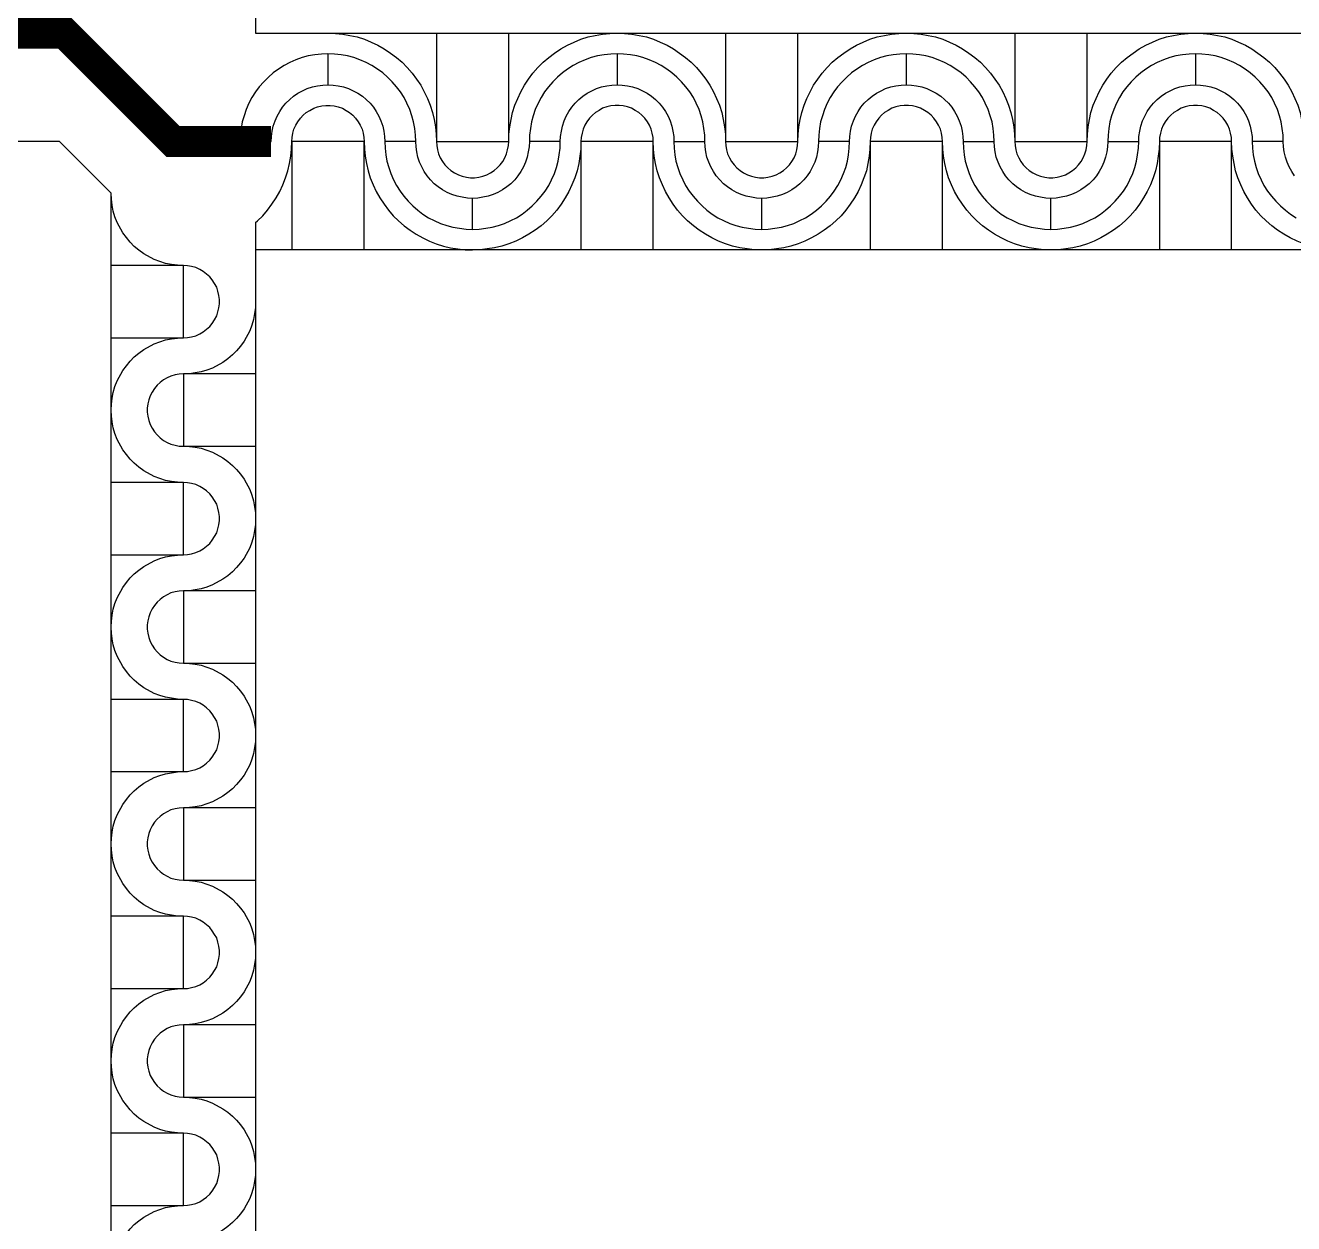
# Model space of a CAD drawing. Extents: x 190.8 to 267.1, y 124 to 174.8.
# Drawn here: x 224.322 to 225.55, y 136.233 to 137.393 of the extents above; entities that cross this region are included whole.
import ezdxf

# ---------------------------------------------------------------- set-up
doc = ezdxf.new("R2010")
doc.units = 0
doc.header["$MEASUREMENT"] = 0

msp = doc.modelspace()

# ---------------------------------------------------------------- linework, layer by layer
for p, q in [((224.5446, 139.4023), (224.5446, 137.3856)), ((224.5446, 137.3856), (226.6713, 137.3856)), ((224.5446, 137.2023), (224.5446, 135.1856))]:
    msp.add_line(p, q)
at = {"const_width": 0.03}
msp.add_lwpolyline([(224.2286, 137.3856), (224.3596, 137.3856), (224.4646, 137.2806), (224.5596, 137.2806)], dxfattribs=at)
for points in [[(224.6146, 137.3856), (224.6219, 137.3853), (224.6289, 137.3846), (224.6359, 137.3833), (224.6429, 137.3818), (224.6499, 137.3796), (224.6564, 137.3768), (224.6629, 137.3738), (224.6691, 137.3703), (224.6751, 137.3663), (224.6809, 137.3621), (224.6864, 137.3573), (224.6914, 137.3523), (224.6961, 137.3468), (224.7004, 137.3411), (224.7044, 137.3351), (224.7079, 137.3288), (224.7109, 137.3223), (224.7136, 137.3158), (224.7159, 137.3088), (224.7174, 137.3018), (224.7186, 137.2948), (224.7194, 137.2878), (224.7196, 137.2806)], [(224.7196, 137.3856), (224.7196, 137.2806), (224.7896, 137.2806), (224.7896, 137.3856)], [(224.7896, 137.2806), (224.7899, 137.2878), (224.7906, 137.2948), (224.7919, 137.3018), (224.7934, 137.3088), (224.7956, 137.3158), (224.7984, 137.3223), (224.8014, 137.3288), (224.8049, 137.3351), (224.8089, 137.3411), (224.8131, 137.3468), (224.8179, 137.3523), (224.8229, 137.3573), (224.8284, 137.3621), (224.8341, 137.3663), (224.8401, 137.3703), (224.8464, 137.3738), (224.8529, 137.3768), (224.8594, 137.3796), (224.8664, 137.3818), (224.8734, 137.3833), (224.8804, 137.3846), (224.8874, 137.3853), (224.8946, 137.3856)], [(224.8946, 137.3856), (224.9019, 137.3853), (224.9089, 137.3846), (224.9159, 137.3833), (224.9229, 137.3818), (224.9299, 137.3796), (224.9364, 137.3768), (224.9429, 137.3738), (224.9491, 137.3703), (224.9551, 137.3663), (224.9609, 137.3621), (224.9664, 137.3573), (224.9714, 137.3523), (224.9761, 137.3468), (224.9804, 137.3411), (224.9844, 137.3351), (224.9879, 137.3288), (224.9909, 137.3223), (224.9936, 137.3158), (224.9959, 137.3088), (224.9974, 137.3018), (224.9986, 137.2948), (224.9994, 137.2878), (224.9996, 137.2806)], [(224.9996, 137.3856), (224.9996, 137.2806), (225.0696, 137.2806), (225.0696, 137.3856)], [(225.0696, 137.2806), (225.0699, 137.2878), (225.0706, 137.2948), (225.0719, 137.3018), (225.0734, 137.3088), (225.0756, 137.3158), (225.0784, 137.3223), (225.0814, 137.3288), (225.0849, 137.3351), (225.0889, 137.3411), (225.0931, 137.3468), (225.0979, 137.3523), (225.1029, 137.3573), (225.1084, 137.3621), (225.1141, 137.3663), (225.1201, 137.3703), (225.1264, 137.3738), (225.1329, 137.3768), (225.1394, 137.3796), (225.1464, 137.3818), (225.1534, 137.3833), (225.1604, 137.3846), (225.1674, 137.3853), (225.1746, 137.3856)], [(225.1746, 137.3856), (225.1819, 137.3853), (225.1889, 137.3846), (225.1959, 137.3833), (225.2029, 137.3818), (225.2099, 137.3796), (225.2164, 137.3768), (225.2229, 137.3738), (225.2291, 137.3703), (225.2351, 137.3663), (225.2409, 137.3621), (225.2464, 137.3573), (225.2514, 137.3523), (225.2561, 137.3468), (225.2604, 137.3411), (225.2644, 137.3351), (225.2679, 137.3288), (225.2709, 137.3223), (225.2736, 137.3158), (225.2759, 137.3088), (225.2774, 137.3018), (225.2786, 137.2948), (225.2794, 137.2878), (225.2796, 137.2806)], [(225.2796, 137.3856), (225.2796, 137.2806), (225.3496, 137.2806), (225.3496, 137.3856)], [(225.3496, 137.2806), (225.3499, 137.2878), (225.3506, 137.2948), (225.3519, 137.3018), (225.3534, 137.3088), (225.3556, 137.3158), (225.3584, 137.3223), (225.3614, 137.3288), (225.3649, 137.3351), (225.3689, 137.3411), (225.3731, 137.3468), (225.3779, 137.3523), (225.3829, 137.3573), (225.3884, 137.3621), (225.3941, 137.3663), (225.4001, 137.3703), (225.4064, 137.3738), (225.4129, 137.3768), (225.4194, 137.3796), (225.4264, 137.3818), (225.4334, 137.3833), (225.4404, 137.3846), (225.4474, 137.3853), (225.4546, 137.3856)], [(225.4546, 137.3856), (225.4619, 137.3853), (225.4689, 137.3846), (225.4759, 137.3833), (225.4829, 137.3818), (225.4899, 137.3796), (225.4964, 137.3768), (225.5029, 137.3738), (225.5091, 137.3703), (225.5151, 137.3663), (225.5209, 137.3621), (225.5264, 137.3573), (225.5314, 137.3523), (225.5361, 137.3468), (225.5404, 137.3411), (225.5444, 137.3351), (225.5479, 137.3288), (225.5509, 137.3223), (225.5536, 137.3158), (225.5559, 137.3088), (225.5574, 137.3018), (225.5586, 137.2948), (225.5594, 137.2878), (225.5596, 137.2806)], [(224.6146, 137.3656), (224.6084, 137.3653), (224.6019, 137.3646), (224.5956, 137.3636), (224.5896, 137.3618), (224.5836, 137.3598), (224.5776, 137.3571), (224.5721, 137.3543), (224.5666, 137.3508), (224.5616, 137.3471), (224.5569, 137.3428), (224.5524, 137.3383), (224.5481, 137.3336), (224.5444, 137.3286), (224.5409, 137.3231), (224.5381, 137.3176), (224.5354, 137.3116), (224.5334, 137.3056), (224.5316, 137.2996), (224.5306, 137.2933), (224.5299, 137.2868), (224.5296, 137.2806), (224.5596, 137.2806), (224.5599, 137.2856), (224.5606, 137.2906), (224.5616, 137.2956), (224.5634, 137.3006), (224.5654, 137.3051), (224.5679, 137.3096), (224.5706, 137.3138), (224.5739, 137.3176), (224.5776, 137.3213), (224.5814, 137.3246), (224.5856, 137.3273), (224.5901, 137.3298), (224.5946, 137.3318), (224.5996, 137.3336), (224.6046, 137.3346), (224.6096, 137.3353), (224.6146, 137.3356)], [(224.6996, 137.2806), (224.6994, 137.2868), (224.6986, 137.2933), (224.6976, 137.2996), (224.6959, 137.3056), (224.6939, 137.3116), (224.6911, 137.3176), (224.6884, 137.3231), (224.6849, 137.3286), (224.6811, 137.3336), (224.6769, 137.3383), (224.6724, 137.3428), (224.6676, 137.3471), (224.6626, 137.3508), (224.6571, 137.3543), (224.6516, 137.3571), (224.6456, 137.3598), (224.6396, 137.3618), (224.6336, 137.3636), (224.6274, 137.3646), (224.6209, 137.3653), (224.6146, 137.3656), (224.6146, 137.3356), (224.6196, 137.3353), (224.6246, 137.3346), (224.6296, 137.3336), (224.6346, 137.3318), (224.6391, 137.3298), (224.6436, 137.3273), (224.6479, 137.3246), (224.6516, 137.3213), (224.6554, 137.3176), (224.6586, 137.3138), (224.6614, 137.3096), (224.6639, 137.3051), (224.6659, 137.3006), (224.6676, 137.2956), (224.6686, 137.2906), (224.6694, 137.2856), (224.6696, 137.2806)], [(224.8946, 137.3656), (224.8884, 137.3653), (224.8819, 137.3646), (224.8756, 137.3636), (224.8696, 137.3618), (224.8636, 137.3598), (224.8576, 137.3571), (224.8521, 137.3543), (224.8466, 137.3508), (224.8416, 137.3471), (224.8369, 137.3428), (224.8324, 137.3383), (224.8281, 137.3336), (224.8244, 137.3286), (224.8209, 137.3231), (224.8181, 137.3176), (224.8154, 137.3116), (224.8134, 137.3056), (224.8116, 137.2996), (224.8106, 137.2933), (224.8099, 137.2868), (224.8096, 137.2806)], [(225.1746, 137.3656), (225.1684, 137.3653), (225.1619, 137.3646), (225.1556, 137.3636), (225.1496, 137.3618), (225.1436, 137.3598), (225.1376, 137.3571), (225.1321, 137.3543), (225.1266, 137.3508), (225.1216, 137.3471), (225.1169, 137.3428), (225.1124, 137.3383), (225.1081, 137.3336), (225.1044, 137.3286), (225.1009, 137.3231), (225.0981, 137.3176), (225.0954, 137.3116), (225.0934, 137.3056), (225.0916, 137.2996), (225.0906, 137.2933), (225.0899, 137.2868), (225.0896, 137.2806)], [(225.4546, 137.3656), (225.4484, 137.3653), (225.4419, 137.3646), (225.4356, 137.3636), (225.4296, 137.3618), (225.4236, 137.3598), (225.4176, 137.3571), (225.4121, 137.3543), (225.4066, 137.3508), (225.4016, 137.3471), (225.3969, 137.3428), (225.3924, 137.3383), (225.3881, 137.3336), (225.3844, 137.3286), (225.3809, 137.3231), (225.3781, 137.3176), (225.3754, 137.3116), (225.3734, 137.3056), (225.3716, 137.2996), (225.3706, 137.2933), (225.3699, 137.2868), (225.3696, 137.2806), (225.3996, 137.2806), (225.3999, 137.2856), (225.4006, 137.2906), (225.4016, 137.2956), (225.4034, 137.3006), (225.4054, 137.3051), (225.4079, 137.3096), (225.4106, 137.3138), (225.4139, 137.3176), (225.4176, 137.3213), (225.4214, 137.3246), (225.4256, 137.3273), (225.4301, 137.3298), (225.4346, 137.3318), (225.4396, 137.3336), (225.4446, 137.3346), (225.4496, 137.3353), (225.4546, 137.3356)], [(225.5396, 137.2806), (225.5394, 137.2868), (225.5386, 137.2933), (225.5376, 137.2996), (225.5359, 137.3056), (225.5339, 137.3116), (225.5311, 137.3176), (225.5284, 137.3231), (225.5249, 137.3286), (225.5211, 137.3336), (225.5169, 137.3383), (225.5124, 137.3428), (225.5076, 137.3471), (225.5026, 137.3508), (225.4971, 137.3543), (225.4916, 137.3571), (225.4856, 137.3598), (225.4796, 137.3618), (225.4736, 137.3636), (225.4674, 137.3646), (225.4609, 137.3653), (225.4546, 137.3656), (225.4546, 137.3356), (225.4596, 137.3353), (225.4646, 137.3346), (225.4696, 137.3336), (225.4746, 137.3318), (225.4791, 137.3298), (225.4836, 137.3273), (225.4879, 137.3246), (225.4916, 137.3213), (225.4954, 137.3176), (225.4986, 137.3138), (225.5014, 137.3096), (225.5039, 137.3051), (225.5059, 137.3006), (225.5076, 137.2956), (225.5086, 137.2906), (225.5094, 137.2856), (225.5096, 137.2806)], [(224.8396, 137.2806), (224.8399, 137.2856), (224.8406, 137.2906), (224.8416, 137.2956), (224.8434, 137.3006), (224.8454, 137.3051), (224.8479, 137.3096), (224.8506, 137.3138), (224.8539, 137.3176), (224.8576, 137.3213), (224.8614, 137.3246), (224.8656, 137.3273), (224.8701, 137.3298), (224.8746, 137.3318), (224.8796, 137.3336), (224.8846, 137.3346), (224.8896, 137.3353), (224.8946, 137.3356)], [(225.1196, 137.2806), (225.1199, 137.2856), (225.1206, 137.2906), (225.1216, 137.2956), (225.1234, 137.3006), (225.1254, 137.3051), (225.1279, 137.3096), (225.1306, 137.3138), (225.1339, 137.3176), (225.1376, 137.3213), (225.1414, 137.3246), (225.1456, 137.3273), (225.1501, 137.3298), (225.1546, 137.3318), (225.1596, 137.3336), (225.1646, 137.3346), (225.1696, 137.3353), (225.1746, 137.3356)], [(224.5796, 137.2806), (224.5799, 137.2846), (224.5806, 137.2886), (224.5816, 137.2926), (224.5834, 137.2963), (224.5854, 137.2998), (224.5879, 137.3031), (224.5906, 137.3061), (224.5936, 137.3086), (224.5971, 137.3108), (224.6009, 137.3128), (224.6046, 137.3141), (224.6086, 137.3151), (224.6126, 137.3156), (224.6166, 137.3156), (224.6206, 137.3151), (224.6246, 137.3141), (224.6286, 137.3128), (224.6321, 137.3108), (224.6356, 137.3086), (224.6386, 137.3061), (224.6414, 137.3031), (224.6439, 137.2998), (224.6459, 137.2963), (224.6476, 137.2926), (224.6486, 137.2886), (224.6494, 137.2846), (224.6496, 137.2806)], [(224.9296, 137.2806), (224.9294, 137.2846), (224.9286, 137.2886), (224.9276, 137.2926), (224.9259, 137.2963), (224.9239, 137.2998), (224.9214, 137.3031), (224.9186, 137.3061), (224.9156, 137.3086), (224.9121, 137.3108), (224.9084, 137.3128), (224.9046, 137.3141), (224.9006, 137.3151), (224.8966, 137.3156), (224.8926, 137.3156), (224.8886, 137.3151), (224.8846, 137.3141), (224.8806, 137.3128), (224.8771, 137.3108), (224.8736, 137.3086), (224.8706, 137.3061), (224.8679, 137.3031), (224.8654, 137.2998), (224.8634, 137.2963), (224.8616, 137.2926), (224.8606, 137.2886), (224.8599, 137.2846), (224.8596, 137.2806)], [(225.2096, 137.2806), (225.2094, 137.2846), (225.2086, 137.2886), (225.2076, 137.2926), (225.2059, 137.2963), (225.2039, 137.2998), (225.2014, 137.3031), (225.1986, 137.3061), (225.1956, 137.3086), (225.1921, 137.3108), (225.1884, 137.3128), (225.1846, 137.3141), (225.1806, 137.3151), (225.1766, 137.3156), (225.1726, 137.3156), (225.1686, 137.3151), (225.1646, 137.3141), (225.1606, 137.3128), (225.1571, 137.3108), (225.1536, 137.3086), (225.1506, 137.3061), (225.1479, 137.3031), (225.1454, 137.2998), (225.1434, 137.2963), (225.1416, 137.2926), (225.1406, 137.2886), (225.1399, 137.2846), (225.1396, 137.2806)], [(225.4896, 137.2806), (225.4894, 137.2846), (225.4886, 137.2886), (225.4876, 137.2926), (225.4859, 137.2963), (225.4839, 137.2998), (225.4814, 137.3031), (225.4786, 137.3061), (225.4756, 137.3086), (225.4721, 137.3108), (225.4684, 137.3128), (225.4646, 137.3141), (225.4606, 137.3151), (225.4566, 137.3156), (225.4526, 137.3156), (225.4486, 137.3151), (225.4446, 137.3141), (225.4406, 137.3128), (225.4371, 137.3108), (225.4336, 137.3086), (225.4306, 137.3061), (225.4279, 137.3031), (225.4254, 137.2998), (225.4234, 137.2963), (225.4216, 137.2926), (225.4206, 137.2886), (225.4199, 137.2846), (225.4196, 137.2806)], [(224.3546, 137.2806), (222.2779, 137.2806), (222.2776, 137.2803), (222.2729, 137.2768), (222.2629, 137.2713), (222.2574, 137.2693), (222.2519, 137.2676), (222.2461, 137.2666), (222.2404, 137.2658), (222.2346, 137.2656)], [(224.3546, 135.0806), (224.4046, 135.1306), (224.4046, 137.2306), (224.3546, 137.2806)], [(224.5446, 137.2023), (224.5464, 137.2038), (224.5514, 137.2088), (224.5561, 137.2143), (224.5604, 137.2201), (224.5644, 137.2261), (224.5679, 137.2323), (224.5709, 137.2388), (224.5736, 137.2453), (224.5759, 137.2523), (224.5774, 137.2593), (224.5786, 137.2663), (224.5794, 137.2733), (224.5796, 137.2806)], [(224.6496, 137.1756), (224.6496, 137.2806), (224.5796, 137.2806), (224.5796, 137.1756)], [(224.6496, 137.2806), (224.6499, 137.2733), (224.6506, 137.2663), (224.6519, 137.2593), (224.6534, 137.2523), (224.6556, 137.2453), (224.6584, 137.2388), (224.6614, 137.2323), (224.6649, 137.2261), (224.6689, 137.2201), (224.6731, 137.2143), (224.6779, 137.2088), (224.6829, 137.2038), (224.6884, 137.1991), (224.6941, 137.1948), (224.7001, 137.1908), (224.7064, 137.1873), (224.7129, 137.1843), (224.7194, 137.1816), (224.7264, 137.1793), (224.7334, 137.1778), (224.7404, 137.1766), (224.7474, 137.1758), (224.7546, 137.1756)], [(224.7196, 137.2806), (224.7199, 137.2766), (224.7206, 137.2726), (224.7216, 137.2686), (224.7234, 137.2648), (224.7254, 137.2613), (224.7279, 137.2581), (224.7306, 137.2551), (224.7336, 137.2526), (224.7371, 137.2503), (224.7409, 137.2483), (224.7446, 137.2471), (224.7486, 137.2461), (224.7526, 137.2456), (224.7566, 137.2456), (224.7606, 137.2461), (224.7646, 137.2471), (224.7686, 137.2483), (224.7721, 137.2503), (224.7756, 137.2526), (224.7786, 137.2551), (224.7814, 137.2581), (224.7839, 137.2613), (224.7859, 137.2648), (224.7876, 137.2686), (224.7886, 137.2726), (224.7894, 137.2766), (224.7896, 137.2806)], [(224.7546, 137.1956), (224.7609, 137.1958), (224.7674, 137.1966), (224.7736, 137.1976), (224.7796, 137.1993), (224.7856, 137.2013), (224.7916, 137.2041), (224.7971, 137.2068), (224.8026, 137.2103), (224.8076, 137.2141), (224.8124, 137.2183), (224.8169, 137.2228), (224.8211, 137.2276), (224.8249, 137.2326), (224.8284, 137.2381), (224.8311, 137.2436), (224.8339, 137.2496), (224.8359, 137.2556), (224.8376, 137.2616), (224.8386, 137.2678), (224.8394, 137.2743), (224.8396, 137.2806), (224.8096, 137.2806), (224.8094, 137.2756), (224.8086, 137.2706), (224.8076, 137.2656), (224.8059, 137.2606), (224.8039, 137.2561), (224.8014, 137.2516), (224.7986, 137.2473), (224.7954, 137.2436), (224.7916, 137.2398), (224.7879, 137.2366), (224.7836, 137.2338), (224.7791, 137.2313), (224.7746, 137.2293), (224.7696, 137.2276), (224.7646, 137.2266), (224.7596, 137.2258), (224.7546, 137.2256)], [(224.8596, 137.2806), (224.8594, 137.2733), (224.8586, 137.2663), (224.8574, 137.2593), (224.8559, 137.2523), (224.8536, 137.2453), (224.8509, 137.2388), (224.8479, 137.2323), (224.8444, 137.2261), (224.8404, 137.2201), (224.8361, 137.2143), (224.8314, 137.2088), (224.8264, 137.2038), (224.8209, 137.1991), (224.8151, 137.1948), (224.8091, 137.1908), (224.8029, 137.1873), (224.7964, 137.1843), (224.7899, 137.1816), (224.7829, 137.1793), (224.7759, 137.1778), (224.7689, 137.1766), (224.7619, 137.1758), (224.7546, 137.1756)], [(224.9296, 137.1756), (224.9296, 137.2806), (224.8596, 137.2806), (224.8596, 137.1756)], [(225.0346, 137.1756), (225.0274, 137.1758), (225.0204, 137.1766), (225.0134, 137.1778), (225.0064, 137.1793), (224.9994, 137.1816), (224.9929, 137.1843), (224.9864, 137.1873), (224.9801, 137.1908), (224.9741, 137.1948), (224.9684, 137.1991), (224.9629, 137.2038), (224.9579, 137.2088), (224.9531, 137.2143), (224.9489, 137.2201), (224.9449, 137.2261), (224.9414, 137.2323), (224.9384, 137.2388), (224.9356, 137.2453), (224.9334, 137.2523), (224.9319, 137.2593), (224.9306, 137.2663), (224.9299, 137.2733), (224.9296, 137.2806)], [(224.9496, 137.2806), (224.9499, 137.2743), (224.9506, 137.2678), (224.9516, 137.2616), (224.9534, 137.2556), (224.9554, 137.2496), (224.9581, 137.2436), (224.9609, 137.2381), (224.9644, 137.2326), (224.9681, 137.2276), (224.9724, 137.2228), (224.9769, 137.2183), (224.9816, 137.2141), (224.9866, 137.2103), (224.9921, 137.2068), (224.9976, 137.2041), (225.0036, 137.2013), (225.0096, 137.1993), (225.0156, 137.1976), (225.0219, 137.1966), (225.0284, 137.1958), (225.0346, 137.1956), (225.0346, 137.2256), (225.0296, 137.2258), (225.0246, 137.2266), (225.0196, 137.2276), (225.0146, 137.2293), (225.0101, 137.2313), (225.0056, 137.2338), (225.0014, 137.2366), (224.9976, 137.2398), (224.9939, 137.2436), (224.9906, 137.2473), (224.9879, 137.2516), (224.9854, 137.2561), (224.9834, 137.2606), (224.9816, 137.2656), (224.9806, 137.2706), (224.9799, 137.2756), (224.9796, 137.2806)], [(224.9996, 137.2806), (224.9999, 137.2766), (225.0006, 137.2726), (225.0016, 137.2686), (225.0034, 137.2648), (225.0054, 137.2613), (225.0079, 137.2581), (225.0106, 137.2551), (225.0136, 137.2526), (225.0171, 137.2503), (225.0209, 137.2483), (225.0246, 137.2471), (225.0286, 137.2461), (225.0326, 137.2456), (225.0366, 137.2456), (225.0406, 137.2461), (225.0446, 137.2471), (225.0486, 137.2483), (225.0521, 137.2503), (225.0556, 137.2526), (225.0586, 137.2551), (225.0614, 137.2581), (225.0639, 137.2613), (225.0659, 137.2648), (225.0676, 137.2686), (225.0686, 137.2726), (225.0694, 137.2766), (225.0696, 137.2806)], [(225.0346, 137.1956), (225.0409, 137.1958), (225.0474, 137.1966), (225.0536, 137.1976), (225.0596, 137.1993), (225.0656, 137.2013), (225.0716, 137.2041), (225.0771, 137.2068), (225.0826, 137.2103), (225.0876, 137.2141), (225.0924, 137.2183), (225.0969, 137.2228), (225.1011, 137.2276), (225.1049, 137.2326), (225.1084, 137.2381), (225.1111, 137.2436), (225.1139, 137.2496), (225.1159, 137.2556), (225.1176, 137.2616), (225.1186, 137.2678), (225.1194, 137.2743), (225.1196, 137.2806), (225.0896, 137.2806), (225.0894, 137.2756), (225.0886, 137.2706), (225.0876, 137.2656), (225.0859, 137.2606), (225.0839, 137.2561), (225.0814, 137.2516), (225.0786, 137.2473), (225.0754, 137.2436), (225.0716, 137.2398), (225.0679, 137.2366), (225.0636, 137.2338), (225.0591, 137.2313), (225.0546, 137.2293), (225.0496, 137.2276), (225.0446, 137.2266), (225.0396, 137.2258), (225.0346, 137.2256)], [(225.1396, 137.2806), (225.1394, 137.2733), (225.1386, 137.2663), (225.1374, 137.2593), (225.1359, 137.2523), (225.1336, 137.2453), (225.1309, 137.2388), (225.1279, 137.2323), (225.1244, 137.2261), (225.1204, 137.2201), (225.1161, 137.2143), (225.1114, 137.2088), (225.1064, 137.2038), (225.1009, 137.1991), (225.0951, 137.1948), (225.0891, 137.1908), (225.0829, 137.1873), (225.0764, 137.1843), (225.0699, 137.1816), (225.0629, 137.1793), (225.0559, 137.1778), (225.0489, 137.1766), (225.0419, 137.1758), (225.0346, 137.1756)], [(225.2096, 137.1756), (225.2096, 137.2806), (225.1396, 137.2806), (225.1396, 137.1756)], [(225.3146, 137.1756), (225.3074, 137.1758), (225.3004, 137.1766), (225.2934, 137.1778), (225.2864, 137.1793), (225.2794, 137.1816), (225.2729, 137.1843), (225.2664, 137.1873), (225.2601, 137.1908), (225.2541, 137.1948), (225.2484, 137.1991), (225.2429, 137.2038), (225.2379, 137.2088), (225.2331, 137.2143), (225.2289, 137.2201), (225.2249, 137.2261), (225.2214, 137.2323), (225.2184, 137.2388), (225.2156, 137.2453), (225.2134, 137.2523), (225.2119, 137.2593), (225.2106, 137.2663), (225.2099, 137.2733), (225.2096, 137.2806)], [(225.2296, 137.2806), (225.2299, 137.2743), (225.2306, 137.2678), (225.2316, 137.2616), (225.2334, 137.2556), (225.2354, 137.2496), (225.2381, 137.2436), (225.2409, 137.2381), (225.2444, 137.2326), (225.2481, 137.2276), (225.2524, 137.2228), (225.2569, 137.2183), (225.2616, 137.2141), (225.2666, 137.2103), (225.2721, 137.2068), (225.2776, 137.2041), (225.2836, 137.2013), (225.2896, 137.1993), (225.2956, 137.1976), (225.3019, 137.1966), (225.3084, 137.1958), (225.3146, 137.1956), (225.3146, 137.2256), (225.3096, 137.2258), (225.3046, 137.2266), (225.2996, 137.2276), (225.2946, 137.2293), (225.2901, 137.2313), (225.2856, 137.2338), (225.2814, 137.2366), (225.2776, 137.2398), (225.2739, 137.2436), (225.2706, 137.2473), (225.2679, 137.2516), (225.2654, 137.2561), (225.2634, 137.2606), (225.2616, 137.2656), (225.2606, 137.2706), (225.2599, 137.2756), (225.2596, 137.2806)], [(225.2796, 137.2806), (225.2799, 137.2766), (225.2806, 137.2726), (225.2816, 137.2686), (225.2834, 137.2648), (225.2854, 137.2613), (225.2879, 137.2581), (225.2906, 137.2551), (225.2936, 137.2526), (225.2971, 137.2503), (225.3009, 137.2483), (225.3046, 137.2471), (225.3086, 137.2461), (225.3126, 137.2456), (225.3166, 137.2456), (225.3206, 137.2461), (225.3246, 137.2471), (225.3286, 137.2483), (225.3321, 137.2503), (225.3356, 137.2526), (225.3386, 137.2551), (225.3414, 137.2581), (225.3439, 137.2613), (225.3459, 137.2648), (225.3476, 137.2686), (225.3486, 137.2726), (225.3494, 137.2766), (225.3496, 137.2806)], [(225.3696, 137.2806), (225.3694, 137.2756), (225.3686, 137.2706), (225.3676, 137.2656), (225.3659, 137.2606), (225.3639, 137.2561), (225.3614, 137.2516), (225.3586, 137.2473), (225.3554, 137.2436), (225.3516, 137.2398), (225.3479, 137.2366), (225.3436, 137.2338), (225.3391, 137.2313), (225.3346, 137.2293), (225.3296, 137.2276), (225.3246, 137.2266), (225.3196, 137.2258), (225.3146, 137.2256)], [(225.4196, 137.2806), (225.4194, 137.2733), (225.4186, 137.2663), (225.4174, 137.2593), (225.4159, 137.2523), (225.4136, 137.2453), (225.4109, 137.2388), (225.4079, 137.2323), (225.4044, 137.2261), (225.4004, 137.2201), (225.3961, 137.2143), (225.3914, 137.2088), (225.3864, 137.2038), (225.3809, 137.1991), (225.3751, 137.1948), (225.3691, 137.1908), (225.3629, 137.1873), (225.3564, 137.1843), (225.3499, 137.1816), (225.3429, 137.1793), (225.3359, 137.1778), (225.3289, 137.1766), (225.3219, 137.1758), (225.3146, 137.1756)], [(225.3146, 137.1956), (225.3209, 137.1958), (225.3274, 137.1966), (225.3336, 137.1976), (225.3396, 137.1993), (225.3456, 137.2013), (225.3516, 137.2041), (225.3571, 137.2068), (225.3626, 137.2103), (225.3676, 137.2141), (225.3724, 137.2183), (225.3769, 137.2228), (225.3811, 137.2276), (225.3849, 137.2326), (225.3884, 137.2381), (225.3911, 137.2436), (225.3939, 137.2496), (225.3959, 137.2556), (225.3976, 137.2616), (225.3986, 137.2678), (225.3994, 137.2743), (225.3996, 137.2806)], [(225.4896, 137.1756), (225.4896, 137.2806), (225.4196, 137.2806), (225.4196, 137.1756)], [(225.5946, 137.1756), (225.5874, 137.1758), (225.5804, 137.1766), (225.5734, 137.1778), (225.5664, 137.1793), (225.5594, 137.1816), (225.5529, 137.1843), (225.5464, 137.1873), (225.5401, 137.1908), (225.5341, 137.1948), (225.5284, 137.1991), (225.5229, 137.2038), (225.5179, 137.2088), (225.5131, 137.2143), (225.5089, 137.2201), (225.5049, 137.2261), (225.5014, 137.2323), (225.4984, 137.2388), (225.4956, 137.2453), (225.4934, 137.2523), (225.4919, 137.2593), (225.4906, 137.2663), (225.4899, 137.2733), (225.4896, 137.2806)], [(225.5506, 137.2473), (225.5479, 137.2516), (225.5454, 137.2561), (225.5434, 137.2606), (225.5416, 137.2656), (225.5406, 137.2706), (225.5399, 137.2756), (225.5396, 137.2806), (225.5096, 137.2806), (225.5099, 137.2743), (225.5106, 137.2678), (225.5116, 137.2616), (225.5134, 137.2556), (225.5154, 137.2496), (225.5181, 137.2436), (225.5209, 137.2381), (225.5244, 137.2326), (225.5281, 137.2276), (225.5324, 137.2228), (225.5369, 137.2183), (225.5416, 137.2141), (225.5466, 137.2103), (225.5521, 137.2068)], [(224.4746, 137.1606), (224.4689, 137.1608), (224.4631, 137.1616), (224.4574, 137.1626), (224.4519, 137.1643), (224.4464, 137.1663), (224.4364, 137.1718), (224.4316, 137.1753), (224.4271, 137.1791), (224.4231, 137.1831), (224.4194, 137.1876), (224.4159, 137.1923), (224.4104, 137.2023), (224.4084, 137.2078), (224.4066, 137.2133), (224.4056, 137.2191), (224.4049, 137.2248), (224.4046, 137.2306)], [(226.6446, 137.1756), (224.5446, 137.1756)], [(224.4046, 137.0906), (224.4746, 137.0906), (224.4746, 137.1606), (224.4046, 137.1606)], [(224.4746, 137.0906), (224.4786, 137.0908), (224.4826, 137.0916), (224.4866, 137.0926), (224.4904, 137.0943), (224.4939, 137.0963), (224.4971, 137.0988), (224.5001, 137.1016), (224.5026, 137.1046), (224.5049, 137.1081), (224.5069, 137.1118), (224.5081, 137.1156), (224.5091, 137.1196), (224.5096, 137.1236), (224.5096, 137.1276), (224.5091, 137.1316), (224.5081, 137.1356), (224.5069, 137.1396), (224.5049, 137.1431), (224.5026, 137.1466), (224.5001, 137.1496), (224.4971, 137.1523), (224.4939, 137.1548), (224.4904, 137.1568), (224.4866, 137.1586), (224.4826, 137.1596), (224.4786, 137.1603), (224.4746, 137.1606)], [(224.5446, 137.1256), (224.5444, 137.1198), (224.5436, 137.1141), (224.5426, 137.1083), (224.5409, 137.1028), (224.5389, 137.0973), (224.5334, 137.0873), (224.5299, 137.0826), (224.5261, 137.0781), (224.5221, 137.0741), (224.5176, 137.0703), (224.5129, 137.0668), (224.5029, 137.0613), (224.4974, 137.0593), (224.4919, 137.0576), (224.4861, 137.0566), (224.4804, 137.0558), (224.4746, 137.0556)], [(224.4046, 137.0206), (224.4049, 137.0263), (224.4056, 137.0321), (224.4066, 137.0378), (224.4084, 137.0433), (224.4104, 137.0488), (224.4159, 137.0588), (224.4194, 137.0636), (224.4231, 137.0681), (224.4271, 137.0721), (224.4316, 137.0758), (224.4364, 137.0793), (224.4464, 137.0848), (224.4519, 137.0868), (224.4574, 137.0886), (224.4631, 137.0896), (224.4689, 137.0903), (224.4746, 137.0906)], [(224.4746, 137.0556), (224.4706, 137.0553), (224.4666, 137.0546), (224.4626, 137.0536), (224.4589, 137.0518), (224.4554, 137.0498), (224.4521, 137.0473), (224.4491, 137.0446), (224.4466, 137.0416), (224.4444, 137.0381), (224.4424, 137.0343), (224.4411, 137.0306), (224.4401, 137.0266), (224.4396, 137.0226), (224.4396, 137.0186), (224.4401, 137.0146), (224.4411, 137.0106), (224.4424, 137.0066), (224.4444, 137.0031), (224.4466, 136.9996), (224.4491, 136.9966), (224.4521, 136.9938), (224.4554, 136.9913), (224.4589, 136.9893), (224.4626, 136.9876), (224.4666, 136.9866), (224.4706, 136.9858), (224.4746, 136.9856)], [(224.5446, 137.0556), (224.4746, 137.0556), (224.4746, 136.9856), (224.5446, 136.9856)], [(224.4746, 136.9506), (224.4689, 136.9508), (224.4631, 136.9516), (224.4574, 136.9526), (224.4519, 136.9543), (224.4464, 136.9563), (224.4364, 136.9618), (224.4316, 136.9653), (224.4271, 136.9691), (224.4231, 136.9731), (224.4194, 136.9776), (224.4159, 136.9823), (224.4104, 136.9923), (224.4084, 136.9978), (224.4066, 137.0033), (224.4056, 137.0091), (224.4049, 137.0148), (224.4046, 137.0206)], [(224.4746, 136.9856), (224.4804, 136.9853), (224.4861, 136.9846), (224.4919, 136.9836), (224.4974, 136.9818), (224.5029, 136.9798), (224.5129, 136.9743), (224.5176, 136.9708), (224.5221, 136.9671), (224.5261, 136.9631), (224.5299, 136.9586), (224.5334, 136.9538), (224.5389, 136.9438), (224.5409, 136.9383), (224.5426, 136.9328), (224.5436, 136.9271), (224.5444, 136.9213), (224.5446, 136.9156)], [(224.4046, 136.8806), (224.4746, 136.8806), (224.4746, 136.9506), (224.4046, 136.9506)], [(224.4746, 136.8806), (224.4786, 136.8808), (224.4826, 136.8816), (224.4866, 136.8826), (224.4904, 136.8843), (224.4939, 136.8863), (224.4971, 136.8888), (224.5001, 136.8916), (224.5026, 136.8946), (224.5049, 136.8981), (224.5069, 136.9018), (224.5081, 136.9056), (224.5091, 136.9096), (224.5096, 136.9136), (224.5096, 136.9176), (224.5091, 136.9216), (224.5081, 136.9256), (224.5069, 136.9296), (224.5049, 136.9331), (224.5026, 136.9366), (224.5001, 136.9396), (224.4971, 136.9423), (224.4939, 136.9448), (224.4904, 136.9468), (224.4866, 136.9486), (224.4826, 136.9496), (224.4786, 136.9503), (224.4746, 136.9506)], [(224.5446, 136.9156), (224.5444, 136.9098), (224.5436, 136.9041), (224.5426, 136.8983), (224.5409, 136.8928), (224.5389, 136.8873), (224.5334, 136.8773), (224.5299, 136.8726), (224.5261, 136.8681), (224.5221, 136.8641), (224.5176, 136.8603), (224.5129, 136.8568), (224.5029, 136.8513), (224.4974, 136.8493), (224.4919, 136.8476), (224.4861, 136.8466), (224.4804, 136.8458), (224.4746, 136.8456)], [(224.4046, 136.8106), (224.4049, 136.8163), (224.4056, 136.8221), (224.4066, 136.8278), (224.4084, 136.8333), (224.4104, 136.8388), (224.4159, 136.8488), (224.4194, 136.8536), (224.4231, 136.8581), (224.4271, 136.8621), (224.4316, 136.8658), (224.4364, 136.8693), (224.4464, 136.8748), (224.4519, 136.8768), (224.4574, 136.8786), (224.4631, 136.8796), (224.4689, 136.8803), (224.4746, 136.8806)], [(224.4746, 136.8456), (224.4706, 136.8453), (224.4666, 136.8446), (224.4626, 136.8436), (224.4589, 136.8418), (224.4554, 136.8398), (224.4521, 136.8373), (224.4491, 136.8346), (224.4466, 136.8316), (224.4444, 136.8281), (224.4424, 136.8243), (224.4411, 136.8206), (224.4401, 136.8166), (224.4396, 136.8126), (224.4396, 136.8086), (224.4401, 136.8046), (224.4411, 136.8006), (224.4424, 136.7966), (224.4444, 136.7931), (224.4466, 136.7896), (224.4491, 136.7866), (224.4521, 136.7838), (224.4554, 136.7813), (224.4589, 136.7793), (224.4626, 136.7776), (224.4666, 136.7766), (224.4706, 136.7758), (224.4746, 136.7756)], [(224.5446, 136.8456), (224.4746, 136.8456), (224.4746, 136.7756), (224.5446, 136.7756)], [(224.4746, 136.7406), (224.4689, 136.7408), (224.4631, 136.7416), (224.4574, 136.7426), (224.4519, 136.7443), (224.4464, 136.7463), (224.4364, 136.7518), (224.4316, 136.7553), (224.4271, 136.7591), (224.4231, 136.7631), (224.4194, 136.7676), (224.4159, 136.7723), (224.4104, 136.7823), (224.4084, 136.7878), (224.4066, 136.7933), (224.4056, 136.7991), (224.4049, 136.8048), (224.4046, 136.8106)], [(224.4746, 136.7756), (224.4804, 136.7753), (224.4861, 136.7746), (224.4919, 136.7736), (224.4974, 136.7718), (224.5029, 136.7698), (224.5129, 136.7643), (224.5176, 136.7608), (224.5221, 136.7571), (224.5261, 136.7531), (224.5299, 136.7486), (224.5334, 136.7438), (224.5389, 136.7338), (224.5409, 136.7283), (224.5426, 136.7228), (224.5436, 136.7171), (224.5444, 136.7113), (224.5446, 136.7056)], [(224.4046, 136.6706), (224.4746, 136.6706), (224.4746, 136.7406), (224.4046, 136.7406)], [(224.4746, 136.6706), (224.4786, 136.6708), (224.4826, 136.6716), (224.4866, 136.6726), (224.4904, 136.6743), (224.4939, 136.6763), (224.4971, 136.6788), (224.5001, 136.6816), (224.5026, 136.6846), (224.5049, 136.6881), (224.5069, 136.6918), (224.5081, 136.6956), (224.5091, 136.6996), (224.5096, 136.7036), (224.5096, 136.7076), (224.5091, 136.7116), (224.5081, 136.7156), (224.5069, 136.7196), (224.5049, 136.7231), (224.5026, 136.7266), (224.5001, 136.7296), (224.4971, 136.7323), (224.4939, 136.7348), (224.4904, 136.7368), (224.4866, 136.7386), (224.4826, 136.7396), (224.4786, 136.7403), (224.4746, 136.7406)], [(224.5446, 136.7056), (224.5444, 136.6998), (224.5436, 136.6941), (224.5426, 136.6883), (224.5409, 136.6828), (224.5389, 136.6773), (224.5334, 136.6673), (224.5299, 136.6626), (224.5261, 136.6581), (224.5221, 136.6541), (224.5176, 136.6503), (224.5129, 136.6468), (224.5029, 136.6413), (224.4974, 136.6393), (224.4919, 136.6376), (224.4861, 136.6366), (224.4804, 136.6358), (224.4746, 136.6356)], [(224.4046, 136.6006), (224.4049, 136.6063), (224.4056, 136.6121), (224.4066, 136.6178), (224.4084, 136.6233), (224.4104, 136.6288), (224.4159, 136.6388), (224.4194, 136.6436), (224.4231, 136.6481), (224.4271, 136.6521), (224.4316, 136.6558), (224.4364, 136.6593), (224.4464, 136.6648), (224.4519, 136.6668), (224.4574, 136.6686), (224.4631, 136.6696), (224.4689, 136.6703), (224.4746, 136.6706)], [(224.4746, 136.6356), (224.4706, 136.6353), (224.4666, 136.6346), (224.4626, 136.6336), (224.4589, 136.6318), (224.4554, 136.6298), (224.4521, 136.6273), (224.4491, 136.6246), (224.4466, 136.6216), (224.4444, 136.6181), (224.4424, 136.6143), (224.4411, 136.6106), (224.4401, 136.6066), (224.4396, 136.6026), (224.4396, 136.5986), (224.4401, 136.5946), (224.4411, 136.5906), (224.4424, 136.5866), (224.4444, 136.5831), (224.4466, 136.5796), (224.4491, 136.5766), (224.4521, 136.5738), (224.4554, 136.5713), (224.4589, 136.5693), (224.4626, 136.5676), (224.4666, 136.5666), (224.4706, 136.5658), (224.4746, 136.5656)], [(224.5446, 136.6356), (224.4746, 136.6356), (224.4746, 136.5656), (224.5446, 136.5656)], [(224.4746, 136.5306), (224.4689, 136.5308), (224.4631, 136.5316), (224.4574, 136.5326), (224.4519, 136.5343), (224.4464, 136.5363), (224.4364, 136.5418), (224.4316, 136.5453), (224.4271, 136.5491), (224.4231, 136.5531), (224.4194, 136.5576), (224.4159, 136.5623), (224.4104, 136.5723), (224.4084, 136.5778), (224.4066, 136.5833), (224.4056, 136.5891), (224.4049, 136.5948), (224.4046, 136.6006)], [(224.4746, 136.5656), (224.4804, 136.5653), (224.4861, 136.5646), (224.4919, 136.5636), (224.4974, 136.5618), (224.5029, 136.5598), (224.5129, 136.5543), (224.5176, 136.5508), (224.5221, 136.5471), (224.5261, 136.5431), (224.5299, 136.5386), (224.5334, 136.5338), (224.5389, 136.5238), (224.5409, 136.5183), (224.5426, 136.5128), (224.5436, 136.5071), (224.5444, 136.5013), (224.5446, 136.4956)], [(224.4046, 136.4606), (224.4746, 136.4606), (224.4746, 136.5306), (224.4046, 136.5306)], [(224.4746, 136.4606), (224.4786, 136.4608), (224.4826, 136.4616), (224.4866, 136.4626), (224.4904, 136.4643), (224.4939, 136.4663), (224.4971, 136.4688), (224.5001, 136.4716), (224.5026, 136.4746), (224.5049, 136.4781), (224.5069, 136.4818), (224.5081, 136.4856), (224.5091, 136.4896), (224.5096, 136.4936), (224.5096, 136.4976), (224.5091, 136.5016), (224.5081, 136.5056), (224.5069, 136.5096), (224.5049, 136.5131), (224.5026, 136.5166), (224.5001, 136.5196), (224.4971, 136.5223), (224.4939, 136.5248), (224.4904, 136.5268), (224.4866, 136.5286), (224.4826, 136.5296), (224.4786, 136.5303), (224.4746, 136.5306)], [(224.5446, 136.4956), (224.5444, 136.4898), (224.5436, 136.4841), (224.5426, 136.4783), (224.5409, 136.4728), (224.5389, 136.4673), (224.5334, 136.4573), (224.5299, 136.4526), (224.5261, 136.4481), (224.5221, 136.4441), (224.5176, 136.4403), (224.5129, 136.4368), (224.5029, 136.4313), (224.4974, 136.4293), (224.4919, 136.4276), (224.4861, 136.4266), (224.4804, 136.4258), (224.4746, 136.4256)], [(224.4046, 136.3906), (224.4049, 136.3963), (224.4056, 136.4021), (224.4066, 136.4078), (224.4084, 136.4133), (224.4104, 136.4188), (224.4159, 136.4288), (224.4194, 136.4336), (224.4231, 136.4381), (224.4271, 136.4421), (224.4316, 136.4458), (224.4364, 136.4493), (224.4464, 136.4548), (224.4519, 136.4568), (224.4574, 136.4586), (224.4631, 136.4596), (224.4689, 136.4603), (224.4746, 136.4606)], [(224.4746, 136.4256), (224.4706, 136.4253), (224.4666, 136.4246), (224.4626, 136.4236), (224.4589, 136.4218), (224.4554, 136.4198), (224.4521, 136.4173), (224.4491, 136.4146), (224.4466, 136.4116), (224.4444, 136.4081), (224.4424, 136.4043), (224.4411, 136.4006), (224.4401, 136.3966), (224.4396, 136.3926), (224.4396, 136.3886), (224.4401, 136.3846), (224.4411, 136.3806), (224.4424, 136.3766), (224.4444, 136.3731), (224.4466, 136.3696), (224.4491, 136.3666), (224.4521, 136.3638), (224.4554, 136.3613), (224.4589, 136.3593), (224.4626, 136.3576), (224.4666, 136.3566), (224.4706, 136.3558), (224.4746, 136.3556)], [(224.5446, 136.4256), (224.4746, 136.4256), (224.4746, 136.3556), (224.5446, 136.3556)], [(224.4746, 136.3206), (224.4689, 136.3208), (224.4631, 136.3216), (224.4574, 136.3226), (224.4519, 136.3243), (224.4464, 136.3263), (224.4364, 136.3318), (224.4316, 136.3353), (224.4271, 136.3391), (224.4231, 136.3431), (224.4194, 136.3476), (224.4159, 136.3523), (224.4104, 136.3623), (224.4084, 136.3678), (224.4066, 136.3733), (224.4056, 136.3791), (224.4049, 136.3848), (224.4046, 136.3906)], [(224.4746, 136.3556), (224.4804, 136.3553), (224.4861, 136.3546), (224.4919, 136.3536), (224.4974, 136.3518), (224.5029, 136.3498), (224.5129, 136.3443), (224.5176, 136.3408), (224.5221, 136.3371), (224.5261, 136.3331), (224.5299, 136.3286), (224.5334, 136.3238), (224.5389, 136.3138), (224.5409, 136.3083), (224.5426, 136.3028), (224.5436, 136.2971), (224.5444, 136.2913), (224.5446, 136.2856)], [(224.4046, 136.2506), (224.4746, 136.2506), (224.4746, 136.3206), (224.4046, 136.3206)], [(224.4746, 136.2506), (224.4786, 136.2508), (224.4826, 136.2516), (224.4866, 136.2526), (224.4904, 136.2543), (224.4939, 136.2563), (224.4971, 136.2588), (224.5001, 136.2616), (224.5026, 136.2646), (224.5049, 136.2681), (224.5069, 136.2718), (224.5081, 136.2756), (224.5091, 136.2796), (224.5096, 136.2836), (224.5096, 136.2876), (224.5091, 136.2916), (224.5081, 136.2956), (224.5069, 136.2996), (224.5049, 136.3031), (224.5026, 136.3066), (224.5001, 136.3096), (224.4971, 136.3123), (224.4939, 136.3148), (224.4904, 136.3168), (224.4866, 136.3186), (224.4826, 136.3196), (224.4786, 136.3203), (224.4746, 136.3206)], [(224.5446, 136.2856), (224.5444, 136.2798), (224.5436, 136.2741), (224.5426, 136.2683), (224.5409, 136.2628), (224.5389, 136.2573), (224.5334, 136.2473), (224.5299, 136.2426), (224.5261, 136.2381), (224.5221, 136.2341), (224.5176, 136.2303), (224.5129, 136.2268), (224.5029, 136.2213), (224.4974, 136.2193), (224.4919, 136.2176), (224.4861, 136.2166), (224.4804, 136.2158), (224.4746, 136.2156)], [(224.4046, 136.1806), (224.4049, 136.1863), (224.4056, 136.1921), (224.4066, 136.1978), (224.4084, 136.2033), (224.4104, 136.2088), (224.4159, 136.2188), (224.4194, 136.2236), (224.4231, 136.2281), (224.4271, 136.2321), (224.4316, 136.2358), (224.4364, 136.2393), (224.4464, 136.2448), (224.4519, 136.2468), (224.4574, 136.2486), (224.4631, 136.2496), (224.4689, 136.2503), (224.4746, 136.2506)]]:
    msp.add_lwpolyline(points)
for points in [[(224.9796, 137.2806), (224.9794, 137.2868), (224.9786, 137.2933), (224.9776, 137.2996), (224.9759, 137.3056), (224.9739, 137.3116), (224.9711, 137.3176), (224.9684, 137.3231), (224.9649, 137.3286), (224.9611, 137.3336), (224.9569, 137.3383), (224.9524, 137.3428), (224.9476, 137.3471), (224.9426, 137.3508), (224.9371, 137.3543), (224.9316, 137.3571), (224.9256, 137.3598), (224.9196, 137.3618), (224.9136, 137.3636), (224.9074, 137.3646), (224.9009, 137.3653), (224.8946, 137.3656), (224.8946, 137.3356), (224.8996, 137.3353), (224.9046, 137.3346), (224.9096, 137.3336), (224.9146, 137.3318), (224.9191, 137.3298), (224.9236, 137.3273), (224.9279, 137.3246), (224.9316, 137.3213), (224.9354, 137.3176), (224.9386, 137.3138), (224.9414, 137.3096), (224.9439, 137.3051), (224.9459, 137.3006), (224.9476, 137.2956), (224.9486, 137.2906), (224.9494, 137.2856), (224.9496, 137.2806)], [(225.2596, 137.2806), (225.2594, 137.2868), (225.2586, 137.2933), (225.2576, 137.2996), (225.2559, 137.3056), (225.2539, 137.3116), (225.2511, 137.3176), (225.2484, 137.3231), (225.2449, 137.3286), (225.2411, 137.3336), (225.2369, 137.3383), (225.2324, 137.3428), (225.2276, 137.3471), (225.2226, 137.3508), (225.2171, 137.3543), (225.2116, 137.3571), (225.2056, 137.3598), (225.1996, 137.3618), (225.1936, 137.3636), (225.1874, 137.3646), (225.1809, 137.3653), (225.1746, 137.3656), (225.1746, 137.3356), (225.1796, 137.3353), (225.1846, 137.3346), (225.1896, 137.3336), (225.1946, 137.3318), (225.1991, 137.3298), (225.2036, 137.3273), (225.2079, 137.3246), (225.2116, 137.3213), (225.2154, 137.3176), (225.2186, 137.3138), (225.2214, 137.3096), (225.2239, 137.3051), (225.2259, 137.3006), (225.2276, 137.2956), (225.2286, 137.2906), (225.2294, 137.2856), (225.2296, 137.2806)], [(224.6696, 137.2806), (224.6699, 137.2743), (224.6706, 137.2678), (224.6716, 137.2616), (224.6734, 137.2556), (224.6754, 137.2496), (224.6781, 137.2436), (224.6809, 137.2381), (224.6844, 137.2326), (224.6881, 137.2276), (224.6924, 137.2228), (224.6969, 137.2183), (224.7016, 137.2141), (224.7066, 137.2103), (224.7121, 137.2068), (224.7176, 137.2041), (224.7236, 137.2013), (224.7296, 137.1993), (224.7356, 137.1976), (224.7419, 137.1966), (224.7484, 137.1958), (224.7546, 137.1956), (224.7546, 137.2256), (224.7496, 137.2258), (224.7446, 137.2266), (224.7396, 137.2276), (224.7346, 137.2293), (224.7301, 137.2313), (224.7256, 137.2338), (224.7214, 137.2366), (224.7176, 137.2398), (224.7139, 137.2436), (224.7106, 137.2473), (224.7079, 137.2516), (224.7054, 137.2561), (224.7034, 137.2606), (224.7016, 137.2656), (224.7006, 137.2706), (224.6999, 137.2756), (224.6996, 137.2806)]]:
    msp.add_lwpolyline(points, close=True)

doc.saveas('drawing.dxf')
